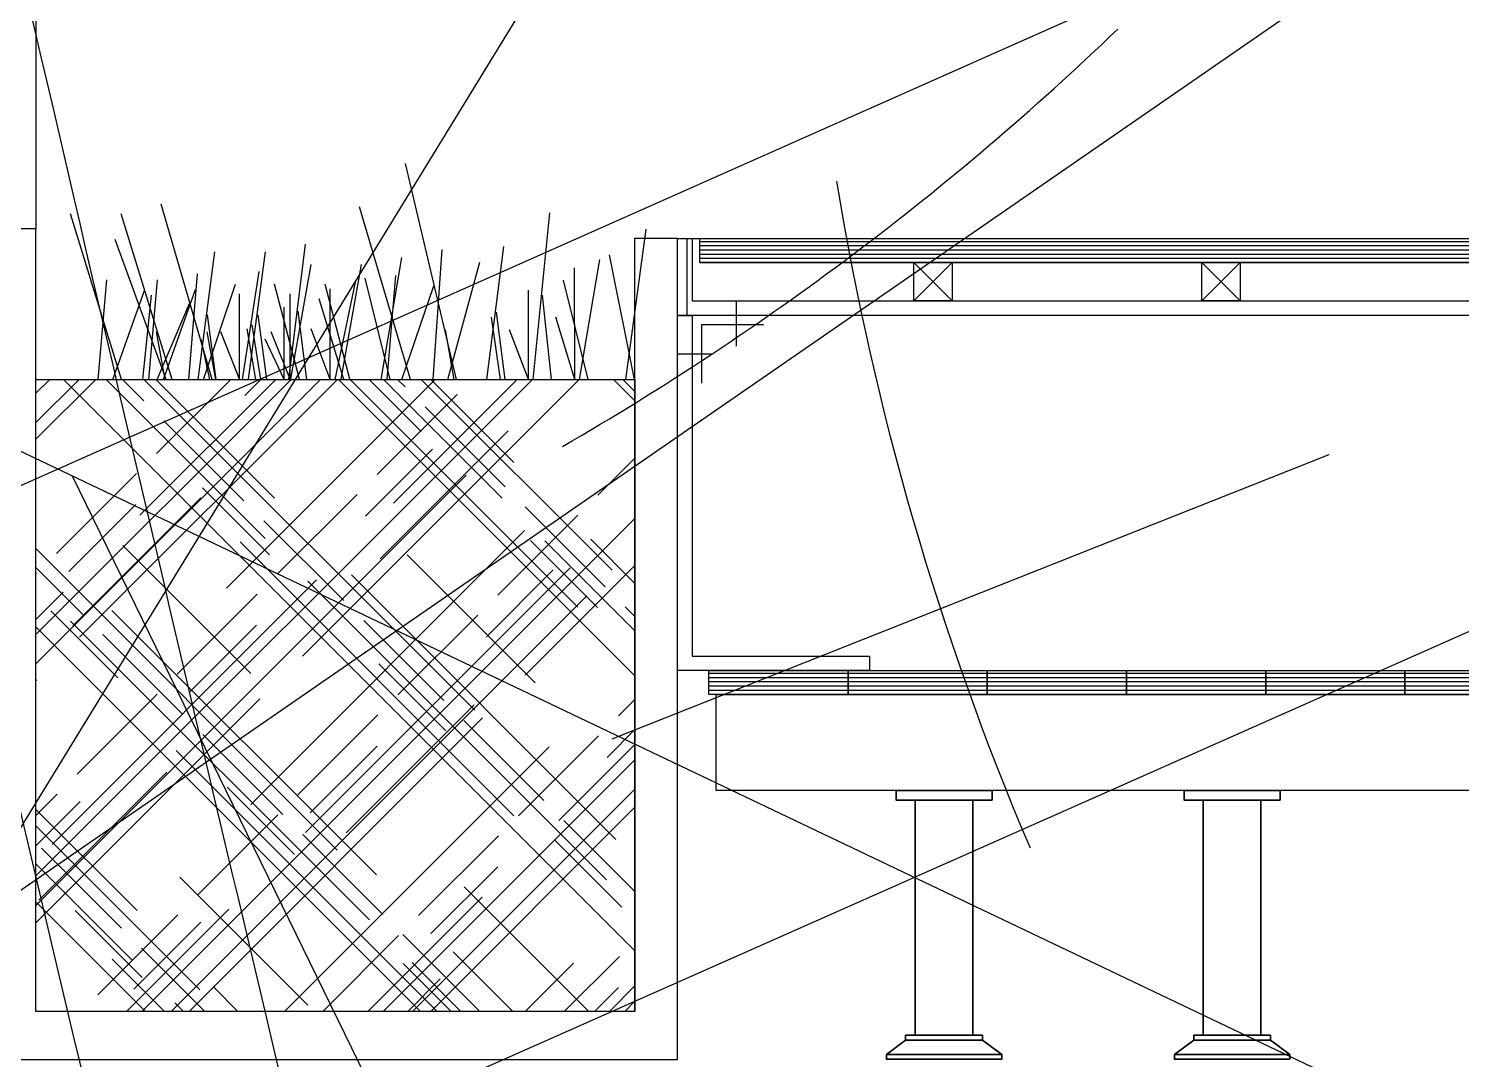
# Model space of a CAD drawing. Extents: x -594 to 29166, y -5797 to 14313.
# Drawn here: x 13388.5 to 13537.7, y 3611.2 to 3718.6 of the extents above; entities that cross this region are included whole.
import ezdxf
from ezdxf.lldxf.tags import DXFTag

# ---------------------------------------------------------------- set-up
doc = ezdxf.new("R2010")
doc.units = 0
doc.linetypes.add('Style de ligne -15', pattern=[2.0832800000000002, 1.25, -0.41656, 0.1388600000000001, -0.2778600000000001])
doc.layers.get('0').update_dxf_attribs({"color": 252})
for name, color, linetype in [('A SITE', 252, 'Continuous'), ('B GÈnÈral_Hatch', 252, 'Continuous'), ('B Général', 252, 'Continuous'), ('C ANNOTATIONS-cotation', 252, 'Continuous'), ('Fond topo - TAL', 252, 'Continuous'), ('Fond topo - VEG', 252, 'Continuous'), ('Général', 252, 'Continuous'), ('prlm-VRD', 252, 'Continuous'), ('SA - béton balayé', 252, 'Continuous'), ('SA - EBC', 252, 'Continuous')]:
    doc.layers.add(name, color=color, linetype=linetype)
doc.layers.add('B BATI-murs', color=252, linetype='Continuous', lineweight=35)
doc.layers.add('Fond topo - VOI', color=252, linetype='Continuous', lineweight=25)
tags = doc.linetypes.add('L16', pattern=[0.37500001490116125, 0.300000011920929, -0.07500000298023224]).pattern_tags.tags
tags[6:7] = [DXFTag(74, 4), DXFTag(75, 0), DXFTag(340, '0'), DXFTag(46, 0.0), DXFTag(50, 0.0), DXFTag(44, 0.0), DXFTag(45, 0.0)]
tags[4:5] = [DXFTag(74, 4), DXFTag(75, 0), DXFTag(340, '0'), DXFTag(46, 0.0), DXFTag(50, 0.0), DXFTag(44, 0.0), DXFTag(45, 0.0)]
tags = doc.linetypes.add('L8', pattern=[0.22500000894069674, 0.1500000059604645, -0.07500000298023224]).pattern_tags.tags
tags[6:7] = [DXFTag(74, 4), DXFTag(75, 0), DXFTag(340, '0'), DXFTag(46, 0.0), DXFTag(50, 0.0), DXFTag(44, 0.0), DXFTag(45, 0.0)]
tags[4:5] = [DXFTag(74, 4), DXFTag(75, 0), DXFTag(340, '0'), DXFTag(46, 0.0), DXFTag(50, 0.0), DXFTag(44, 0.0), DXFTag(45, 0.0)]
pattern_1 = [(0, (0.5291666661738418, -0.705555555637693), (0.3527777774492279, -0.4409722221811535), [])]

# ---------------------------------------------------------------- blocks, each defined once
blk = doc.blocks.new('B n0.Groupe-140-1')
at = {"layer": 'B BATI-murs', "linetype": 'Continuous'}
for p, q in [((123817.9465350585, -122354.5125734118), (123815.9465350585, -122356.0125734118)), ((123827.9465350585, -122356.0125734118), (123825.9465350585, -122354.5125734118))]:
    blk.add_line(p, q, dxfattribs=at)
at = {"layer": 'B BATI-murs', "linetype": 'Continuous', "flags": 128}
for points in [[(123816.9465350585, -122328.5190959634), (123826.9465350585, -122328.5190959634), (123826.9465350585, -122329.5190959634), (123816.9465350585, -122329.5190959634)], [(123818.9465350585, -122329.5190959634), (123824.9465350585, -122329.5190959634), (123824.9465350585, -122354.0125734118), (123818.9465350585, -122354.0125734118)], [(123817.9465350585, -122354.0125734118), (123825.9465350585, -122354.0125734118), (123825.9465350585, -122354.5125734118), (123817.9465350585, -122354.5125734118)], [(123815.9465350585, -122356.0125734118), (123827.9465350585, -122356.0125734118), (123827.9465350585, -122356.5125734118), (123815.9465350585, -122356.5125734118)]]:
    blk.add_lwpolyline(points, close=True, dxfattribs=at)
blk = doc.blocks.new('B n0.Groupe-141-1')
at = {"layer": 'B BATI-murs', "linetype": 'Continuous'}
for p, q in [((123787.9465350585, -122354.5125734118), (123785.9465350585, -122356.0125734118)), ((123797.9465350585, -122356.0125734118), (123795.9465350585, -122354.5125734118))]:
    blk.add_line(p, q, dxfattribs=at)
at = {"layer": 'B BATI-murs', "linetype": 'Continuous', "flags": 128}
for points in [[(123786.9465350585, -122328.5190959634), (123796.9465350585, -122328.5190959634), (123796.9465350585, -122329.5190959634), (123786.9465350585, -122329.5190959634)], [(123788.9465350585, -122329.5190959634), (123794.9465350585, -122329.5190959634), (123794.9465350585, -122354.0125734118), (123788.9465350585, -122354.0125734118)], [(123787.9465350585, -122354.0125734118), (123795.9465350585, -122354.0125734118), (123795.9465350585, -122354.5125734118), (123787.9465350585, -122354.5125734118)], [(123785.9465350585, -122356.0125734118), (123797.9465350585, -122356.0125734118), (123797.9465350585, -122356.5125734118), (123785.9465350585, -122356.5125734118)]]:
    blk.add_lwpolyline(points, close=True, dxfattribs=at)
blk = doc.blocks.new('B n0.Groupe-151-1')
at = {"layer": 'B GÈnÈral_Hatch', "linetype": 'Continuous'}
h = blk.add_hatch(dxfattribs=at)
h.set_pattern_fill('BOIS FIL HOR', color=256, style=0, pattern_type=2)
h.set_pattern_definition(pattern_1)
h.paths.add_polyline_path([(123767.4465350585, -122316.0190959634), (123781.9465350585, -122316.0190959634), (123781.9465350585, -122318.5190959634), (123767.4465350585, -122318.5190959634)])
h = blk.add_hatch(dxfattribs=at)
h.set_pattern_fill('BOIS FIL HOR', color=256, style=0, pattern_type=2)
h.set_pattern_definition(pattern_1)
h.paths.add_polyline_path([(123781.9465350585, -122316.0190959634), (123796.4465350585, -122316.0190959634), (123796.4465350585, -122318.5190959634), (123781.9465350585, -122318.5190959634)])
h = blk.add_hatch(dxfattribs=at)
h.set_pattern_fill('BOIS FIL HOR', color=256, style=0, pattern_type=2)
h.set_pattern_definition(pattern_1)
h.paths.add_polyline_path([(123796.4465350585, -122316.0190959634), (123810.9465350585, -122316.0190959634), (123810.9465350585, -122318.5190959634), (123796.4465350585, -122318.5190959634)])
h = blk.add_hatch(dxfattribs=at)
h.set_pattern_fill('BOIS FIL HOR', color=256, style=0, pattern_type=2)
h.set_pattern_definition(pattern_1)
h.paths.add_polyline_path([(123810.9465350585, -122316.0190959634), (123825.4465350585, -122316.0190959634), (123825.4465350585, -122318.5190959634), (123810.9465350585, -122318.5190959634)])
h = blk.add_hatch(dxfattribs=at)
h.set_pattern_fill('BOIS FIL HOR', color=256, style=0, pattern_type=2)
h.set_pattern_definition(pattern_1)
h.paths.add_polyline_path([(123825.4465350585, -122316.0190959634), (123839.9465350585, -122316.0190959634), (123839.9465350585, -122318.5190959634), (123825.4465350585, -122318.5190959634)])
h = blk.add_hatch(dxfattribs=at)
h.set_pattern_fill('BOIS FIL HOR', color=256, style=0, pattern_type=2)
h.set_pattern_definition(pattern_1)
h.paths.add_polyline_path([(123839.9465350585, -122316.0190959634), (123854.4465350585, -122316.0190959634), (123854.4465350585, -122318.5190959634), (123839.9465350585, -122318.5190959634)])
at = {"layer": 'B Général', "linetype": 'Continuous', "flags": 128}
for points in [[(123767.4465350585, -122316.0190959634), (123781.9465350585, -122316.0190959634), (123781.9465350585, -122318.5190959634), (123767.4465350585, -122318.5190959634)], [(123781.9465350585, -122316.0190959634), (123796.4465350585, -122316.0190959634), (123796.4465350585, -122318.5190959634), (123781.9465350585, -122318.5190959634)], [(123796.4465350585, -122316.0190959634), (123810.9465350585, -122316.0190959634), (123810.9465350585, -122318.5190959634), (123796.4465350585, -122318.5190959634)], [(123810.9465350585, -122316.0190959634), (123825.4465350585, -122316.0190959634), (123825.4465350585, -122318.5190959634), (123810.9465350585, -122318.5190959634)], [(123825.4465350585, -122316.0190959634), (123839.9465350585, -122316.0190959634), (123839.9465350585, -122318.5190959634), (123825.4465350585, -122318.5190959634)], [(123839.9465350585, -122316.0190959634), (123854.4465350585, -122316.0190959634), (123854.4465350585, -122318.5190959634), (123839.9465350585, -122318.5190959634)]]:
    blk.add_lwpolyline(points, close=True, dxfattribs=at)
at = {"layer": 'Général', "linetype": 'Continuous', "flags": 128}
blk.add_lwpolyline([(123768.1965350585, -122328.5190959634), (123768.1965350585, -122318.5190959634), (124012.1409274431, -122318.5190959634), (124012.1409274431, -122328.5190959634)], close=True, dxfattribs=at)
at = {"layer": 'Général'}
for name in ['B n0.Groupe-141-1', 'B n0.Groupe-140-1']:
    blk.add_blockref(name, (0, 0), dxfattribs=at)
blk = doc.blocks.new('B n0.Groupe-152-1')
at = {"layer": 'B Général', "linetype": 'Continuous', "flags": 128}
blk.add_lwpolyline([(123788.7817241453, -122273.5176233337), (123792.7817241453, -122273.5176233337), (123792.7817241453, -122277.5176233337), (123788.7817241453, -122277.5176233337)], close=True, dxfattribs=at)
at = {"layer": 'C ANNOTATIONS-cotation', "linetype": 'Continuous'}
for p, q in [((123788.7817241453, -122277.5176233337), (123792.7817241453, -122273.5176233337)), ((123788.7817241453, -122273.5176233337), (123792.7817241453, -122277.5176233337))]:
    blk.add_line(p, q, dxfattribs=at)
blk = doc.blocks.new('B n0.Groupe-153-1')
at = {"layer": 'B Général', "linetype": 'Continuous', "flags": 128}
blk.add_lwpolyline([(123818.7817241453, -122273.5176233337), (123822.7817241453, -122273.5176233337), (123822.7817241453, -122277.5176233337), (123818.7817241453, -122277.5176233337)], close=True, dxfattribs=at)
at = {"layer": 'C ANNOTATIONS-cotation', "linetype": 'Continuous'}
for p, q in [((123818.7817241453, -122277.5176233337), (123822.7817241453, -122273.5176233337)), ((123818.7817241453, -122273.5176233337), (123822.7817241453, -122277.5176233337))]:
    blk.add_line(p, q, dxfattribs=at)
blk = doc.blocks.new('B n0.Groupe-160-1')
at = {"layer": 'B GÈnÈral_Hatch', "linetype": 'Continuous'}
h = blk.add_hatch(dxfattribs=at)
h.set_pattern_fill('BOIS FIL HOR', color=256, style=0, pattern_type=2)
h.set_pattern_definition(pattern_1)
h.paths.add_polyline_path([(123766.4947783297, -122271.0176233337), (124012.6425529478, -122271.0176233337), (124012.6425529478, -122273.5176233337), (123766.4947783297, -122273.5176233337)])
at = {"layer": 'B Général', "linetype": 'Continuous'}
for p, q in [((123770.3340350585, -122282.2176233337), (123770.3340350585, -122277.5176233337)), ((123764.1965350585, -122283.04088748), (123767.8061247847, -122283.04088748))]:
    blk.add_line(p, q, dxfattribs=at)
at = {"layer": 'B Général', "linetype": 'Continuous', "flags": 128}
for points in [[(124014.1965350585, -122279.0176233337), (123764.1965350585, -122279.0176233337), (123764.1965350585, -122271.0176233337), (123765.6965350585, -122271.0176233337), (123765.6965350585, -122277.5176233337), (124014.1965350585, -122277.5176233337)], [(123765.1965350585, -122271.0176233337), (124014.1965350585, -122271.0176233337), (124014.1965350585, -122279.0176233337), (123765.1965350585, -122279.0176233337)], [(123766.4947783297, -122271.0176233337), (124012.6425529478, -122271.0176233337), (124012.6425529478, -122273.5176233337), (123766.4947783297, -122273.5176233337)], [(123766.4947783297, -122271.0176233337), (124012.6425529478, -122271.0176233337), (124012.6425529478, -122273.5176233337), (123766.4947783297, -122273.5176233337)], [(123784.1965350585, -122314.5190959634), (123784.1965350585, -122316.0190959634), (123764.1965350585, -122316.0190959634), (123764.1965350585, -122279.0176233337), (123765.6965350585, -122279.0176233337), (123765.6965350585, -122314.5190959634)]]:
    blk.add_lwpolyline(points, close=True, dxfattribs=at)
blk.add_lwpolyline([(123773.1298787276, -122280.0176233337), (123766.6965350585, -122280.0176233337), (123766.6965350585, -122286.0641516263)], dxfattribs=at)
at = {"layer": 'B Général'}
for name in ['B n0.Groupe-152-1', 'B n0.Groupe-153-1']:
    blk.add_blockref(name, (0, 0), dxfattribs=at)
blk = doc.blocks.new('B n0.Groupe-161-1')
at = {"layer": 'B Général'}
for p, q in [((123736.3656926407, -122285.6878377544), (123731.0483099569, -122267.7273896802)), ((123744.3367382278, -122285.6865622718), (123746.0801915526, -122271.8347730948)), ((123753.9779076647, -122285.6850195375), (123756.1011902807, -122273.203099164)), ((123733.936421595, -122285.6882264699), (123734.8453811863, -122274.8808587877)), ((123754.8888843107, -122285.6848737676), (123752.3058519973, -122275.3347080446)), ((123735.4547159947, -122285.6879835242), (123738.7931455014, -122275.9457278725)), ((123748.6638772849, -122285.685869862), (123748.6621443093, -122276.4007918733)), ((123746.2346062326, -122285.6862585827), (123745.3223227701, -122278.6845422593)), ((123740.920575838, -122285.6871089069), (123740.008633289, -122280.5119653059)), ((123748.6638772849, -122285.685869862), (123746.6891286379, -122280.5108963265))]:
    blk.add_line(p, q, dxfattribs=at)
blk = doc.blocks.new('B n0.Groupe-162-1')
at = {"layer": 'B Général'}
for p, q in [((123741.1733434, -122285.6870684582), (123735.8551153469, -122263.1971156132)), ((123749.1443889821, -122285.6857929677), (123750.8871903644, -122268.3409111314)), ((123758.785558424, -122285.6842502413), (123760.9082535621, -122270.0547079051)), ((123738.7440723544, -122285.6874571737), (123739.6525232865, -122272.1547095018)), ((123759.6965350585, -122285.6841044686), (123757.1130155935, -122272.7237156595)), ((123740.262366754, -122285.6872142281), (123743.6003377433, -122273.4882780181)), ((123753.4715280294, -122285.6851005655), (123753.469358052, -122274.0584989276)), ((123751.0422570068, -122285.6854892868), (123750.1296439775, -122276.9180338171)), ((123745.7282265858, -122285.6863396079), (123744.8160404503, -122279.2060844662)), ((123753.4715280294, -122285.6851005655), (123751.4965358172, -122279.2050154846))]:
    blk.add_line(p, q, dxfattribs=at)
blk = doc.blocks.new('B n0.Groupe-163-1')
at = {"layer": 'B Général'}
for name in ['B n0.Groupe-162-1', 'B n0.Groupe-161-1']:
    blk.add_blockref(name, (0, 0), dxfattribs=at)
blk = doc.blocks.new('B n0.Groupe-164-1')
at = {"layer": 'B Général'}
for p, q in [((123710.9092380482, -122285.6919111664), (123705.592484207, -122271.100737467)), ((123718.8802836385, -122285.6906356813), (123720.6242219309, -122274.4371852177)), ((123728.5214530837, -122285.6890929523), (123730.6451726849, -122275.5485327336)), ((123708.4799670223, -122285.6922998902), (123709.3893049734, -122276.9122074618)), ((123709.9982614022, -122285.6920569362), (123713.3370319751, -122277.7772043334)), ((123723.2074226924, -122285.6899432741), (123723.2060147982, -122278.1466088192)), ((123729.432429733, -122285.6889471799), (123726.8497598094, -122277.2803971962)), ((123720.7781516434, -122285.6903319921), (123719.8661133333, -122280.0020616197)), ((123715.4641212603, -122285.6911823192), (123714.5523598881, -122281.4868465901)), ((123723.2074226924, -122285.6899432741), (123721.2328552518, -122281.485777611))]:
    blk.add_line(p, q, dxfattribs=at)
blk = doc.blocks.new('B n0.Groupe-165-1')
at = {"layer": 'B Général'}
for p, q in [((123715.7168888043, -122285.6911418728), (123710.3994481858, -122267.4201316157)), ((123723.6879344094, -122285.689866388), (123725.4313430387, -122271.5985758623)), ((123733.3291038316, -122285.6883236533), (123735.4523461723, -122272.9905888822)), ((123713.2876177669, -122285.6915305937), (123714.1965424834, -122274.6972992175)), ((123734.2400804776, -122285.6881778834), (123731.6570147881, -122275.1590441208)), ((123714.8059121583, -122285.6912876426), (123718.1443102202, -122275.7805914795)), ((123728.0150734369, -122285.6891739776), (123728.0133105152, -122276.2435511317)), ((123725.5858024143, -122285.6895626988), (123724.6734963326, -122278.5667797657)), ((123720.2717720016, -122285.6904130253), (123719.3598127572, -122280.4257854043)), ((123728.0150734369, -122285.6891739776), (123726.0403081208, -122280.4247164253))]:
    blk.add_line(p, q, dxfattribs=at)
blk = doc.blocks.new('B n0.Groupe-166-1')
at = {"layer": 'B Général'}
for name in ['B n0.Groupe-165-1', 'B n0.Groupe-164-1']:
    blk.add_blockref(name, (0, 0), dxfattribs=at)
blk = doc.blocks.new('B n0.Groupe-167-1')
at = {"layer": 'B Général'}
for name in ['B n0.Groupe-163-1', 'B n0.Groupe-166-1']:
    blk.add_blockref(name, (0, 0), dxfattribs=at)
blk = doc.blocks.new('B n0.Groupe-168-1')
at = {"layer": 'B Général'}
for p, q in [((123706.2777626292, -122285.6837157476), (123700.9605162152, -122268.4534017569)), ((123714.2488082195, -122285.6824402625), (123715.9923666444, -122272.3937205921)), ((123723.8899776532, -122285.6808975307), (123726.0133549579, -122273.7063584685)), ((123703.8484915918, -122285.6841044686), (123704.7575331722, -122275.3160547451)), ((123705.3667859948, -122285.6838615204), (123708.7052893971, -122276.3376107899)), ((123718.5759472734, -122285.6817478553), (123718.5742847505, -122276.7741120661)), ((123724.8009542877, -122285.680751758), (123722.2180005205, -122275.7513412721)), ((123716.1466762244, -122285.6821365734), (123715.2344458893, -122278.9650487973)), ((123710.8326458265, -122285.6829869002), (123709.920742549, -122280.718220919)), ((123718.5759472734, -122285.6817478553), (123716.6012378831, -122280.7171519393))]:
    blk.add_line(p, q, dxfattribs=at)
blk = doc.blocks.new('B n0.Groupe-169-1')
at = {"layer": 'B Général'}
for p, q in [((123706.2777626292, -122285.6837157476), (123700.9605162152, -122268.4534017569)), ((123714.2488082195, -122285.6824402625), (123715.9923666444, -122272.3937205921)), ((123723.8899776532, -122285.6808975307), (123726.0133549579, -122273.7063584685)), ((123703.8484915918, -122285.6841044686), (123704.7575331722, -122275.3160547451)), ((123705.3667859948, -122285.6838615204), (123708.7052893971, -122276.3376107899)), ((123718.5759472734, -122285.6817478553), (123718.5742847505, -122276.7741120661)), ((123724.8009542877, -122285.680751758), (123722.2180005205, -122275.7513412721)), ((123716.1466762244, -122285.6821365734), (123715.2344458893, -122278.9650487973)), ((123710.8326458265, -122285.6829869002), (123709.920742549, -122280.718220919)), ((123718.5759472734, -122285.6817478553), (123716.6012378831, -122280.7171519393))]:
    blk.add_line(p, q, dxfattribs=at)
blk = doc.blocks.new('B n0.Groupe-170-1')
at = {"layer": 'B Général'}
for p, q in [((123711.5417462145, -122285.6828734304), (123706.2244998119, -122268.4525594426)), ((123719.5127918163, -122285.6815979482), (123721.2563502411, -122272.3928782778)), ((123729.1539612648, -122285.6800552167), (123731.2773385547, -122273.7055161542)), ((123709.1124751737, -122285.6832621539), (123710.021516769, -122275.3152124307)), ((123710.6307695799, -122285.6830192032), (123713.9692729939, -122276.3367684755)), ((123723.8399308553, -122285.6809055406), (123723.8382683505, -122276.7732697493)), ((123730.0649378845, -122285.6799094436), (123727.4819841321, -122275.7504989581)), ((123721.4106598244, -122285.6812942565), (123720.4984294746, -122278.9642064801)), ((123716.0966294117, -122285.682144583), (123715.1847261342, -122280.7173786018)), ((123723.8399308553, -122285.6809055406), (123721.8652214863, -122280.7163096199))]:
    blk.add_line(p, q, dxfattribs=at)
blk = doc.blocks.new('B n0.Groupe-171-1')
at = {"layer": 'B Général'}
for name in ['B n0.Groupe-168-1', 'B n0.Groupe-169-1', 'B n0.Groupe-170-1']:
    blk.add_blockref(name, (0, 0), dxfattribs=at)
blk = doc.blocks.new('B n0.Groupe-172-1')
at = {"layer": 'B Général'}
blk.add_blockref('B n0.Groupe-171-1', (0, 0), dxfattribs=at)
blk = doc.blocks.new('B n0.Groupe-173-1')
at = {"layer": 'B Général'}
for name in ['B n0.Groupe-167-1', 'B n0.Groupe-172-1']:
    blk.add_blockref(name, (0, 0), dxfattribs=at)
blk = doc.blocks.new('A 90.VEG12')
at = {"ltscale": 2}
for p, q in [((-0.158788295, 0.086017079), (-0.245985314, 0.284587218)), ((-0.05229389700000003, 0.02983962500000001), (-0.383643778, 0.204631851)), ((-0.25001839, 0.135126714), (-0.3755999820000001, 0.091127132)), ((-0.05265807700000003, -0.029192154), (-0.412380265, -0.256628677)), ((-0.151821475, -0.09483882200000002), (-0.2999525240000001, -0.315936062))]:
    blk.add_line(p, q, dxfattribs=at)
for start, end in [(117.6923078993823, 131.5384619204946), (6.923076979206323, 20.76923090842763), (200.7692310571047, 214.6153850641662)]:
    blk.add_arc((0, 0), 0.496982058, start, end, dxfattribs=at)
blk = doc.blocks.new('A$C380262B1')
at = {"layer": 'SA - béton balayé'}
h = blk.add_hatch(dxfattribs=at)
h.set_pattern_fill('BETON_BALAYE', color=256, scale=50, angle=-20.82846392552948, style=0, pattern_type=2)
h.set_pattern_definition([(339.1715360744705, (-355966725.0913794, -417896002.4038396), (120.5899727452301, 7.619611099305162), [750, -100, 250, -50]), (339.1715360744705, (-355966654.0479279, -417896002.6831044), (-23.08696394935313, 79.93273481872912), [150, -16.5, 300, -37.5]), (339.1715360744705, (-355966686.6133692, -417895971.5705341), (254.9204179624569, -61.13779932125717), [400, -70, 200, -50])])
h.paths.add_polyline_path([(1873.113977955654, -1045.302820485085), (1723.694125330076, -1045.058329775929), (1723.307328578085, -925.0544283539057), (2345.532266516238, -924.7764729894698), (2345.145130297169, -964.4988502375782), (3017.950370302424, -1034.733838774264), (4386.429105047137, -1035.296649020165, 0.4554572218905719), (4485.51508099772, -921.50833401829, -0.01964105558483272), (4467.221169918776, -749.9391863122582), (4481.542929168791, 248.8766504451632, 0.1673816827692034), (4271.636023558676, 941.6985101997852, -0.1543094570110363), (3947.719518048689, 1816.496034897864), (3948.121993010864, 2223.469870258123), (4228.121712291613, 2223.073383234441), (4227.560372790322, 1826.65438670665, 0.1545072172811908), (4495.384320942685, 1110.103053227067, -0.1683812778433724), (4761.346017243341, 238.37751140818), (4744.886533962563, -628.3880593255162, 0.0517561400087343), (4870.208288822323, -1347.367929667234, 0.07683847701793518), (5066.27194066532, -1775.590235739946, 0.01799232693758742), (5358.835439849645, -2186.503778491169), (5613.365647150204, -2444.26066800952), (5515.134513610974, -2706.88981320709, -0.1699699658030997), (4566.215102141723, -1299.586025625467, 0.3336449647308316), (4374.211731227115, -1155.291634611785), (3011.679256986827, -1154.731269739568), (2987.463968060911, -1152.203405182809), (2588.298533950001, -2690.259298682213), (2395.835024816915, -3771.221282333136, 0.4142135626327677), (2476.75752537325, -3887.20209505409), (2969.033070793375, -3974.850948899984), (2947.999150305986, -4092.993126623333), (2455.722538055852, -4005.344082973897, -0.4142135620652547), (2277.693036897108, -3750.186295062304), (2470.928195118904, -2664.89038169384), (2866.758767655119, -1139.602836966515)])
at = {"layer": 'SA - EBC'}
h = blk.add_hatch(dxfattribs=at)
h.set_pattern_fill('_USER', color=256, scale=75, angle=-335.8284639255295, style=0, pattern_type=0)
h.set_pattern_definition([(24.17153607447054, (-355966725.0913794, -417896002.4038396), (-30.71023888770651, 68.42427367140989), [])])
h.paths.add_polyline_path([(9533.967289561406, -8391.022676602006), (7823.560263682157, -8197.032719478011), (7677.26634000428, -8624.200356937945), (6795.644808141515, -8561.406107898802), (5968.179506575689, -8295.55842038244), (5307.727831928059, -7899.99740216881, -0.3248648439675891), (5215.66356504336, -6186.960641667247, -0.2814891280233847), (6034.588919347152, -5793.906059488654), (6977.488194359466, -5966.359615046531, 0.1695292869953866), (8622.524935239926, -5863.042801246047, 0.3340686001642133), (8902.106720628217, -5382.998490706086, 0.09326601099187866), (8620.675744628534, -4484.154293872416, 0.153138720952933), (7983.041431754827, -3856.574170198292), (6774.001917056739, -3250.65084323287), (5737.27900213562, -2651.023222506046, -0.1642525569746835), (4858.435642998666, -1650.659172795713), (4817.150435736403, -1198.612694069743), (4848.756969021633, -647.3217743448913), (5422.659926814958, 1808.548009581864, 0.4390366150430304), (6435.564773995429, 2874.098786618561, -0.09336270403907257), (6508.739385334775, 3486.828686110675, 0.1042719612268155), (6540.439700800925, 3811.755312792957), (6460.564939025789, 4655.403570830822), (7373.38954936713, 4920.791836176068), (7554.008261486888, 4259.8578767851), (7298.873095074669, 4188.137014396489), (7509.021686343476, 3441.03382807225, -0.2009829630450486), (7456.712778378278, 3016.095944307745), (7105.68882166408, 2168.347155954689), (7082.51023539342, 1970.99042609334), (7207.488740049303, 1059.89730162546), (7767.198439734057, -779.9824859946966), (8823.304629139602, -984.4878826290369, 0.1214178809896852), (9894.772318005562, -3098.331943433732, 0.01018302281994621), (10254.53238859773, -3499.40192066133), (9617.819940159097, -3345.007801242173), (9300.242931814864, -4358.367580920458), (9996.567213023081, -4620.499769318849), (9784.691719617695, -7276.41688529402), (9646.94292745553, -8212.627615593374)])
at = {"layer": 'Fond topo - TAL', "ltscale": 2, "flags": 128}
blk.add_lwpolyline([(6275.89609012939, 2814.07193094492), (6116.214623302221, 2704.925582744181), (5915.405983803794, 2509.227343276143), (5704.241474205628, 2305.02010807395), (5472.977322107181, 2020.056887250394), (5394.409921625629, 1864.994806796312), (5387.704791780561, 1716.383168287575), (5422.402935335413, 1111.354705970734, 0.01722442098464425), (5426.068811537698, 884.0421079657972, 0.04305158201332675), (5437.886550044641, 798.0808554217219, 0.001177569187106519), (5513.290372723714, 468.6669829301536, 0.002427729877448871), (5550.964989326894, 309.369040466845, 0.001967021161989692), (5665.979576995596, -158.5412297397852, 0.009053492578674051)], format="xyb", dxfattribs=at)
at = {"layer": 'Fond topo - TAL', "linetype": 'L8', "ltscale": 2, "flags": 128}
blk.add_lwpolyline([(5205.937368283048, 750.0820459797978, 0.001164838968751395), (5278.977398714051, 432.2940057143569, 0.002306011098395101), (5317.01750359498, 271.8948707915843, 0.0003060880427634036), (5449.896251037717, -275.6433725357056, 0.003733443309130319), (5461.225120723248, -320.7323646172881, 0.02303033537768723), (5525.319082802162, -528.166111279279, 0.01069699115838556), (5691.911232238635, -961.3684616982937, 0.003771884424086066), (5709.500161511824, -1003.431219421327, 0.001382538214981839), (5758.38501737453, -1117.031494993716, 0.03661887789284379), (5957.885807240382, -1498.056274838746, 0.03752440099679374), (6205.448941607028, -1837.196699343622, 0.04028550190851635), (6451.502227922902, -2082.904460746795, 0.04917095924580399), (6686.922064470127, -2246.013048756868, 0.006033711204905718), (6822.157270042226, -2319.117279909551, 0.002063562969709008), (7219.866421166807, -2525.856100022793, 0.007761415611758534), (7381.736469687894, -2606.000236514956, 0.004421614268413964), (7666.724392818287, -2738.557008188218), (7960.304197249934, -2909.094837494195)], format="xyb", dxfattribs=at)
at = {"layer": 'Fond topo - VOI', "linetype": 'L16', "ltscale": 2, "flags": 128}
for points in [[(5392.407969431952, 1111.904269549996, 0.01722442130375293), (5396.107164770365, 882.525622472167, 0.04305158241120926), (5408.627218520269, 791.4557883515954, 0.001177569187763674), (5484.062571497634, 461.9041703641415, 0.002427729493112618), (5521.804238390177, 302.3227220401168, 0.001967020956825959), (5636.875169211999, -165.8167663961649, 0.009053493585175633), (5664.113873941824, -266.960016451776, 0.02150890483590385), (5693.746245000511, -355.1410974003375, 0.003755857879048691), (5888.642630679533, -850.696587562561, 0.006031040761159129), (6008.609275799245, -1139.030693657696, 0.008024603406108846), (6104.830426676199, -1353.119766991585, 0.04845863152505209), (6216.053937375546, -1540.669515356421, 0.03430654925623074), (6414.407409727573, -1775.824036449194, 0.02760387630777388), (6638.150424184278, -1982.723907381296, 0.04574181495738096), (6790.166542027146, -2086.655191704631, 0.003041655411540011), (6905.363101279363, -2149.915267992765, 0.0008412879643141841), (7323.613393446431, -2375.387286581099, 0.002454288050361413), (7422.52728305757, -2427.871722541749, 0.001190149676915431), (7627.286710543558, -2534.613265283406, 0.2729859319538775), (7818.640415603295, -2537.865278497338, 0.5229621065076793), (7831.962817022577, -2392.043141648173, -0.00786055030879591), (7655.119823943824, -2220.974797196686, -0.01612499385767952), (7572.994566615671, -2133.528076577932, -0.005612051181520921), (7234.075024491176, -1739.662334322929, -0.02310981858493283), (7157.358596613631, -1639.397700689733, -0.02656853706870258), (7047.00267999433, -1460.921823047101, -0.03868213082134395), (6987.748695677146, -1329.415004514158, -0.007175393436975411), (6937.438285909593, -1183.32435907796, -0.004924544095459816), (6869.306644191965, -968.754799850285, -0.003633774744343019), (6784.960411116481, -686.4572174847126, -0.005756498423518589), (6735.071917390451, -507.2855721227825, -0.02086462172059421), (6680.986850569025, -263.5070498101413, -0.01528835093536459), (6631.409636558965, 73.58195064589381, -0.009986619233383176), (6606.898569175974, 329.5134760439396, -0.02421681082814337), (6604.025940550491, 435.5511002242565, -0.004068535890819898), (6607.786591118202, 563.0926269106567, -0.001171863945288602), (6625.482830638066, 1005.729702953249, -0.00152953393264567), (6646.950672985986, 1478.675435110927, -0.006277708744472327), (6653.980015730485, 1593.814995978028, -0.02954878833963652), (6665.949301002547, 1683.544186316431, -0.007897955815137008), (6735.661067813635, 2014.690958615392, -0.009534637172886556), (6803.580167004839, 2289.433746226132, -0.03049426633253396), (6831.640211259946, 2373.435025289655, -0.01959706265007154), (6864.077265607193, 2445.57635160163, -0.007385007286054106), (6960.320823127404, 2632.030238676816, -0.00703834365838784), (7075.096242548898, 2839.478127937764, -0.02475780953821647), (7111.427237140015, 2896.292627044022, -0.03116737178628414), (7157.645668694749, 2953.358696680516, 0.01624541013141497), (7249.477941682562, 3060.073339007795, 0.01140558707328078), (7334.763849945739, 3171.03962264955, 0.007490832612850338), (7458.135183434933, 3344.7704016231, 0.04894958720658051), (7477.731918497011, 3380.245566368103, 0.0172000170103988), (7519.617923954502, 3487.450566142797)], [(5225.43954201974, 754.5165942981839, 0.00116483880797662), (5298.458698764443, 436.8193732574582, 0.002306011182776433), (5336.456233309582, 276.5997398644686, 0.0003060878564784329), (5469.329205621034, -270.9147073328495, 0.003733440487316977), (5480.585294729099, -315.7140320166945, 0.02303033540982148), (5544.135634880513, -521.3883996941149, 0.01069699115751624), (5710.42065853253, -953.7921075709164, 0.003771883424577017), (5727.893177466467, -995.5764777958393, 0.001382537500526071), (5776.734314719215, -1109.075158648193, 0.03661887814454393), (5974.878058070317, -1487.508127186447, 0.03752440110708656), (6220.673739444464, -1824.227291718125, 0.04028550176440735), (6464.450227888301, -2067.661452759057, 0.04917095898867555), (6696.644432889298, -2228.535189852118, 0.006033710847697392), (6831.455027591437, -2301.409888826311, 0.002063563105577488), (7229.017702722922, -2508.072567172348, 0.007761416038727673), (7390.331339929253, -2587.941216677427, 0.004435667204064966), (7675.906978966668, -2720.761590451002), (7973.655408108607, -2893.720936030149), (8098.612712789327, -3052.469847723842)]]:
    blk.add_lwpolyline(points, format="xyb", dxfattribs=at)
at = {"layer": 'Fond topo - VEG', "ltscale": 2, "xscale": 603.8399999999998, "yscale": 603.8399999999998, "zscale": 100, "rotation": 182.3278434684567}
for p in [(5199.201655155048, 670.9418572485447), (5674.074351415038, 486.9938150048256), (5200.323932571337, 456.0334606096148), (5198.661068407819, 302.3562938906252)]:
    blk.add_blockref('A 90.VEG12', p, dxfattribs=at)

msp = doc.modelspace()

# ---------------------------------------------------------------- hatches: boundary and pattern name
at = {"layer": 'B GÈnÈral_Hatch', "linetype": 'Continuous'}
h = msp.add_hatch(dxfattribs=at)
h.set_pattern_fill('H_VEGETAL 3', color=256, style=0, pattern_type=2)
h.set_pattern_definition([(45, (-110308.0947783708, 125967.7141044684), (23.21277777777778, -1.975555555555554), [44.00325499323885, -6.286179284748407]), (45, (-110311.6754728152, 125960.9231322462), (-3.547100376742661, -28.55567740103512), [18.85853785424522, -31.43089642374203]), (45.00000000000001, (-110304.9516887284, 125964.5710148261), (2.536632579847984, -22.53913257984798), [40.349174572, -45.500133028]), (45, (-110306.4896394819, 125959.9353544684), (26.40036553643869, 1.257412241339084), [38.97431156544013, -11.31512271254713]), (45.00000000000001, (-110301.808599086, 125961.4279251837), (12.57235856949681, -12.57235856949681), [11.78344608, -2.945861519999999]), (45, (-110300.2370542648, 125959.8563803625), (12.57235856949682, -12.57235856949682), [9.864344, -16.094456]), (45, (-110298.6655094437, 125958.2848355413), (12.57235856949682, -12.57235856949682), []), (45.00000000000001, (-110307.9095700374, 125945.9829933573), (12.57235856949682, -12.57235856949682), [66.77511918, -54.63418841999999]), (135, (-110301.6742228152, 125964.5038266907), (24.69444444444444, 4.198055555555555), [44.0034553, -6.286207899999997]), (135, (-110296.2414450374, 125955.6138266907), (-29.63333333333333, 0.9877777777777794), [18.8586237, -31.4310395]), (135, (-110307.3539450375, 125963.022160024), (-6.667499999999998, -21.73111111111112), [40.34934170399998, -45.500321496]), (135, (-110302.1681117041, 125953.6382711351), (24.94138888888889, 3.704166666666667), [38.97448898, -11.31517422]), (135, (-110299.6986672597, 125947.7116044684), (16.79222222222223, 11.85333333333334), [11.78373056, -2.945932639999999]), (135, (-110304.3906117041, 125949.4402155796), (-15.80444444444445, -12.84111111111111), [9.864344, -16.094456]), (135, (-110306.3661672597, 125948.2054933573), (18.02694444444444, 10.61861111111111), []), (135, (-110303.6497783708, 125941.5379933573), (14.32277777777778, 14.56972222222222), [66.77531476, -54.63434843999999])])
h.paths.add_polyline_path([(13389.25371322101, 3682.029999999882), (13451.65573879849, 3682.029999999882), (13451.65573879849, 3616.188485894323), (13389.25371322101, 3616.188485894323)])

# ---------------------------------------------------------------- linework, layer by layer
at = {"layer": 'A SITE', "linetype": 'Style de ligne -15', "lineweight": 50, "ltscale": 25.4}
msp.add_open_spline([(4176.460323989, 5442.268083721201), (4369.671814654253, 5480.305082514233), (4562.883305319505, 5518.342081307264), (4903.035870079556, 5519.770962749722), (5243.188434839607, 5521.199844192178), (5979.862232432676, 5524.644192387673), (6716.536030025745, 5528.088540583168), (7278.196035443951, 5527.680984529125), (7839.856040862154, 5527.273428475082), (8021.33605249903, 5527.04436151977), (8202.816064135908, 5526.815294564457), (8808.175518535207, 5525.355672830381), (9413.534972934507, 5523.896051096305), (10716.35055125782, 5525.292875773189), (12019.16612958114, 5526.689700450073), (12242.59736941556, 5526.219074095052), (12466.02860924998, 5525.748447740031), (12816.58825669966, 5520.962446153984), (13167.14790414932, 5516.176444567938), (13202.67334411069, 5616.323253230989), (13238.19878407206, 5716.470061894041), (13267.88797985007, 5802.201202280354), (13297.57717562809, 5887.932342666667), (13327.26637146807, 5973.663483182873), (13356.95556730804, 6059.39462369908), (13408.40586833479, 6207.963585019167), (13459.85616936153, 6356.532546339254), (13477.00626972637, 6406.055533505653), (13494.1563700912, 6455.578520672052), (13528.56424594086, 6560.211756405557), (13562.97212179051, 6664.844992139062), (13573.34426940263, 6696.386357049848), (13583.71641701474, 6727.927721960633), (13599.14459516289, 6774.844311820367), (13614.57277331104, 6821.7609016801), (13678.89845151418, 7117.445058481407), (13743.22412971732, 7413.129215282714), (13957.44417426001, 7453.649993311512), (14171.6642188027, 7494.17077134031), (14164.33110006091, 7534.454284825461), (14156.99798131911, 7574.737798310613), (14190.69856097776, 7584.1885789299), (14224.3991406364, 7593.639359549188), (14227.54598275065, 7586.876309721521), (14230.6928248649, 7580.113259893854), (14293.31613396937, 7599.075882379029), (14355.93944307384, 7618.038504864206), (14360.33627129155, 7603.518153668139), (14364.73309950925, 7588.997802472074), (14537.19463817218, 7591.452871283189), (14709.72105367121, 7640.318572682433), (14664.80085229129, 7789.364483691123), (14619.88065091136, 7938.410394699813), (15047.10136485209, 8062.384212492531), (15474.32207879282, 8186.35803028525), (15686.72011032906, 8247.99634733282), (15899.1181418653, 8309.634664380394), (15904.18095425764, 8311.16615035549), (15909.24376664999, 8312.697636330588), (15908.24632720474, 8315.994988719141), (15907.24888775948, 8319.292341107695), (17672.66370066847, 8849.18489157519), (19438.07851357746, 9379.077442042686), (19648.94625719312, 9442.84166650947), (19859.81400080878, 9506.605890976254), (20255.34999765514, 9309.740046358256), (20650.88599450151, 9112.87420174026), (20960.83037043088, 8222.925854629979), (21270.77474636025, 7332.977507519699), (21180.20482578994, 7304.155253916865), (21089.63490521962, 7275.333000314032), (21163.08192130905, 7017.583632131451), (21236.52893739848, 6759.834263948869), (21251.59096196499, 6763.900398713808), (21266.65298653151, 6767.966533478745), (21275.66331628615, 6734.589920389879), (21284.67364604079, 6701.213307301014), (21269.90174220742, 6697.225493309333), (21255.12983837404, 6693.237679317652), (21270.02909754186, 6638.046934804524), (21284.92835670968, 6582.856190291396), (21291.18791271421, 6584.546016145794), (21297.44746871873, 6586.235842000193), (21305.99505503359, 6495.045994312171), (21402.88127022713, 6506.77370062368), (21487.34614140726, 6527.117243858374), (21571.8110125874, 6547.460787093069), (21569.54090915693, 6559.077459708715), (21567.27080572647, 6570.694132324361), (21604.9826147757, 6578.638180696444), (21642.69442382495, 6586.582229068526), (21649.99092684802, 6549.24424479024), (21657.28742987109, 6511.906260511954), (21652.49321263043, 6510.896351562153), (21647.69899538977, 6509.88644261235), (21807.59759874861, 5746.171790918018), (21967.49620210746, 4982.457139223686), (21977.29087856582, 4938.619647976331), (21987.08555502418, 4894.782156728977), (22015.77968985148, 4743.897667099305), (22044.47382467878, 4593.013177469635), (22063.49845796792, 4473.15386370534), (22082.52309125707, 4353.294549941044), (22101.17758034708, 4237.725041504161), (22119.8320694371, 4122.155533067276), (22124.34521501322, 4087.383801149612), (22128.85836058934, 4052.612069231947), (22138.67043277023, 3933.294823616047), (22148.48250495112, 3813.977578000148), (22152.89930715496, 3687.239417307076), (22157.31610935879, 3560.501256614004), (22156.076484195, 3368.858372212821), (22154.83685903121, 3177.215487811639), (22152.19921093334, 3078.786779554529), (22149.56156283546, 2980.358071297419), (22145.45597761818, 2863.604543402881), (22141.35039240089, 2746.851015508344), (22132.84957172425, 2586.184714510545), (22124.3487510476, 2425.518413512747), (22087.73229281092, 1950.645502867765), (22051.11583457425, 1475.772592222784), (21993.93267188069, 847.2728484507301), (21936.74950918714, 218.7731046786765), (21915.72911809816, 183.1543716948916), (21894.70872700917, 147.5356387111067), (21213.22959377029, 141.5663173796755), (20531.75046053142, 135.5969960482442), (20529.70391122794, 160.0584829811443), (20527.65736192447, 184.5199699140445), (20322.85211202239, 176.690893984845), (20118.04686212031, 168.8618180556456), (19882.16605612223, 159.8448189737624), (19646.28525012414, 150.8278198918793), (19256.88795437214, 145.1817412266304), (18867.49065862014, 139.5356625613815), (18773.40076004949, -158.0539794890239), (18679.31086147885, -455.6436215394293), (18604.52972435834, -1398.2892427307), (18529.74858723784, -2340.934863921971), (18635.05281645298, -2777.584667182492), (18740.3570456681, -3214.234470443014), (18588.75649128179, -3295.852804806581), (18437.15593689547, -3377.471139170148), (18384.51067286626, -3407.386502780186), (18331.86540883705, -3437.301866390224), (18280.61346701965, -3484.555506740129), (18229.36152520225, -3531.809147090034), (18125.26721579346, -3688.348619902795), (18021.17290638468, -3844.888092715555), (17973.14358509049, -3961.195121001385), (17925.1142637963, -4077.502149287216), (17903.6595444782, -4188.267269896076), (17882.2048251601, -4299.032390504935), (17853.8311819437, -4428.724102620885), (17825.4575387273, -4558.415814736834), (17795.32097892486, -4816.051617467339), (17765.18441912243, -5073.687420197844), (17828.42555699479, -5320.211674328882), (17891.66669486716, -5566.73592845992), (16164.83861855822, -5333.520038808841), (14438.01054224929, -5100.304149157763), (14043.04613360993, -5030.62411782032), (13648.08172497056, -4960.944086482877), (13506.14388269963, -4936.078551666066), (13364.20604042869, -4911.213016849256), (13220.84792956359, -4883.357134984888), (13077.48981869849, -4855.501253120519), (12791.93663099906, -4799.706438058725), (12506.38344329963, -4743.911622996931), (12128.34885504419, -4679.679125337937), (11750.31426678875, -4615.446627678944), (11530.96657057306, -4571.296341279807), (11311.61887435737, -4527.14605488067), (10549.50275420606, -4375.436976027418), (9787.386634054754, -4223.727897174167), (9847.497623255429, -3981.593318758593), (9907.608612456102, -3739.45874034302), (9806.224612371345, -3461.390401503092), (9704.840612286585, -3183.322062663164), (9715.186505392605, -3083.78428544866), (9725.532398498623, -2984.246508234157), (9824.047302511954, -2441.958219058206), (9922.562206525283, -1899.669929882255), (9651.720328772337, -1701.166952330637), (9380.878451019391, -1502.663974779018), (9447.608481402609, -1104.824686992503), (9514.338511785827, -706.9853992059885), (9834.997575414756, -611.0330797781556), (10155.65663904368, -515.0807603503229), (10247.11430860766, 11.58272047775972), (10338.57197817164, 538.2462013058423), (10143.19891171326, 564.034399210519), (9947.825845254876, 589.8225971151958), (9948.480143309253, 594.7796016490087), (9949.134441363629, 599.7366061828216), (9614.749591614567, 638.6852105942904), (9280.364741865505, 677.6338150057593), (8737.858740855809, 744.5739853015723), (8195.352739846112, 811.5141555973853), (7103.907474774716, 948.2615167649813), (6012.462209703319, 1085.008877932577), (5516.206690876444, 1145.917004896744), (5019.951172049568, 1206.825131860911), (4567.056891918675, 1262.264872866837), (4114.162611787784, 1317.704613872763), (4102.179930818145, 1307.408669484968), (4090.197249848507, 1297.112725097174), (3869.943570597327, 1322.109522471705), (3649.689891346147, 1347.106319846236), (3455.220307945352, 1370.40469088167), (3260.750724544557, 1393.703061917104), (3258.524318804017, 1373.559348491966), (3256.297913063478, 1353.415635066829), (2884.9618248586, 1399.247563906887), (2513.625736653723, 1445.079492746946), (2816.188598448748, 2481.82475935111), (3118.751460243772, 3518.570025955275), (3122.582998515823, 3517.421165562354), (3126.414536787875, 3516.272305169434), (3182.802811835182, 3704.331784302535), (3239.191086882488, 3892.391263435636), (3244.935288008489, 3911.548615905299), (3250.679489134491, 3930.705968374963), (3342.692954312362, 4248.16559893286), (3434.706419490234, 4565.625229490758), (3504.836904109278, 4748.284544670305), (3574.967388728322, 4930.943859849853), (3700.502833669992, 5086.55402693077), (3826.038278611662, 5242.164194011688), (4001.249301300331, 5342.216138866444), (4176.460323989, 5442.268083721201)], degree=2, knots=[0, 0, 0, 1, 1, 2, 2, 3, 3, 4, 4, 5, 5, 6, 6, 7, 7, 8, 8, 9, 9, 10, 10, 11, 11, 12, 12, 13, 13, 14, 14, 15, 15, 16, 16, 17, 17, 18, 18, 19, 19, 20, 20, 21, 21, 22, 22, 23, 23, 24, 24, 25, 25, 26, 26, 27, 27, 28, 28, 29, 29, 30, 30, 31, 31, 32, 32, 33, 33, 34, 34, 35, 35, 36, 36, 37, 37, 38, 38, 39, 39, 40, 40, 41, 41, 42, 42, 43, 43, 44, 44, 45, 45, 46, 46, 47, 47, 48, 48, 49, 49, 50, 50, 51, 51, 52, 52, 53, 53, 54, 54, 55, 55, 56, 56, 57, 57, 58, 58, 59, 59, 60, 60, 61, 61, 62, 62, 63, 63, 64, 64, 65, 65, 66, 66, 67, 67, 68, 68, 69, 69, 70, 70, 71, 71, 72, 72, 73, 73, 74, 74, 75, 75, 76, 76, 77, 77, 78, 78, 79, 79, 80, 80, 81, 81, 82, 82, 83, 83, 84, 84, 85, 85, 86, 86, 87, 87, 88, 88, 89, 89, 90, 90, 91, 91, 92, 92, 93, 93, 94, 94, 95, 95, 96, 96, 97, 97, 98, 98, 99, 99, 100, 100, 101, 101, 102, 102, 103, 103, 104, 104, 105, 105, 106, 106, 107, 107, 108, 108, 109, 109, 110, 110, 111, 111, 112, 112, 113, 113, 114, 114, 115, 115, 115], dxfattribs=at)
at = {"layer": 'B Général', "linetype": 'Continuous', "flags": 128}
for points in [[(13384.25371322101, 3822.696481134713), (13389.25371322101, 3822.696481134713), (13389.25371322101, 3697.696481134713), (13384.25371322101, 3697.696481134713)], [(13384.25371322101, 3697.696481134713), (13384.25371322101, 3611.188485894323), (13456.10175668774, 3611.188485894323), (13456.10175668774, 3696.696481134713), (13451.60175668774, 3696.696481134713), (13451.60175668774, 3616.188485894323), (13389.25371322101, 3616.188485894323), (13389.25371322101, 3697.696481134713)], [(13389.25371322101, 3682.029999999882), (13451.65573879849, 3682.029999999882), (13451.65573879849, 3616.188485894323), (13389.25371322101, 3616.188485894323)]]:
    msp.add_lwpolyline(points, close=True, dxfattribs=at)

# ---------------------------------------------------------------- block references
at = {"layer": 'B Général'}
for name in ['B n0.Groupe-173-1', 'B n0.Groupe-160-1', 'B n0.Groupe-151-1']:
    msp.add_blockref(name, (-110308.0947783708, 125967.7141044684), dxfattribs=at)
at = {"layer": 'prlm-VRD'}
msp.add_blockref('A$C380262B1', (8094.782763188872, 3263.943246462347), dxfattribs=at)

doc.saveas('drawing.dxf')
